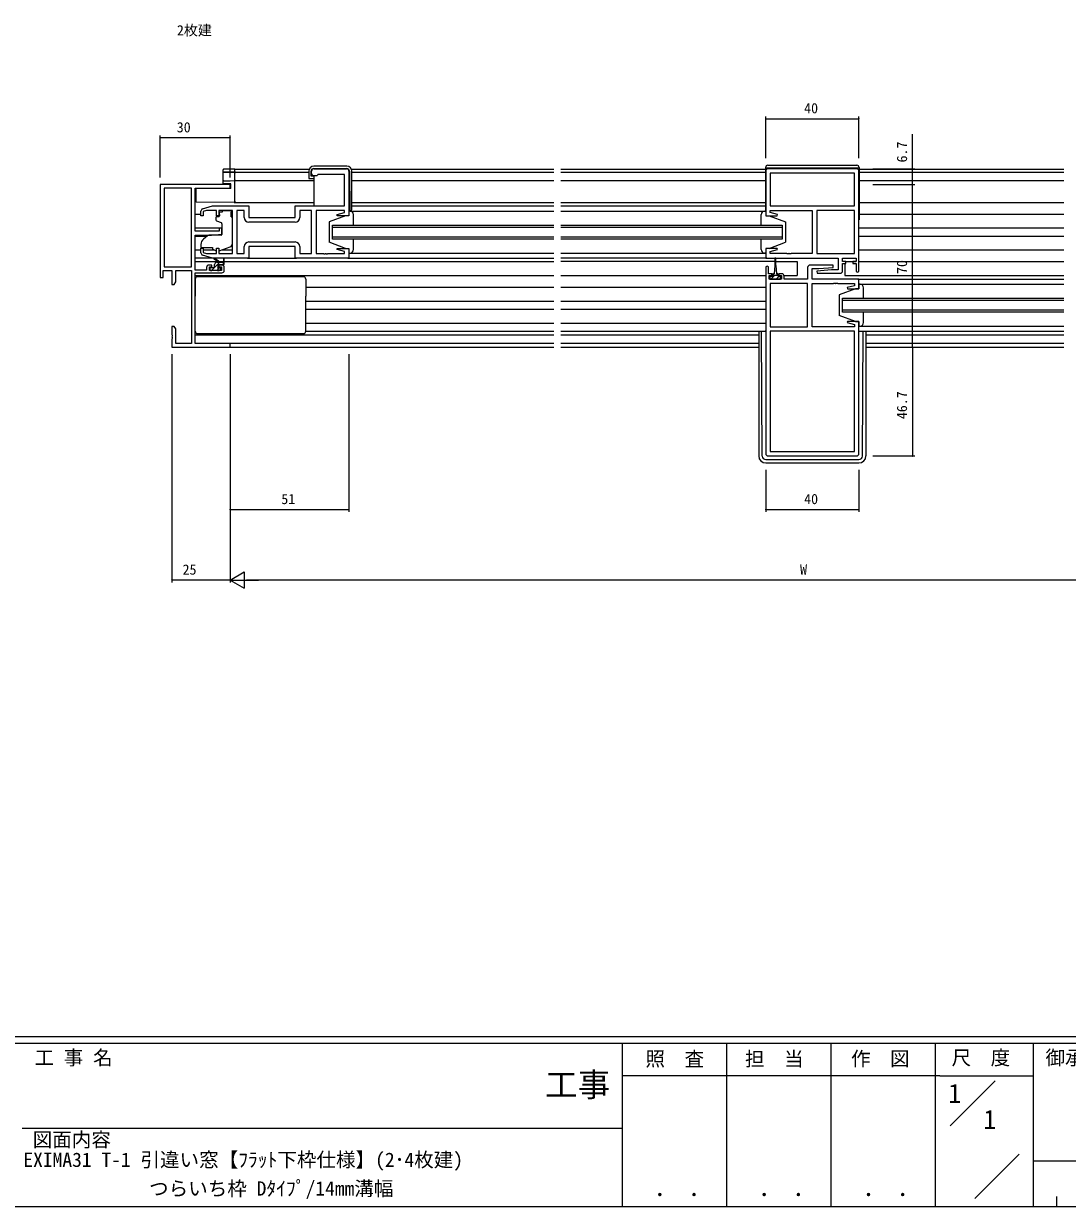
# Model space of a CAD drawing. Units: millimetres, scale not verified. Extents: x -793 to 793, y -564 to 564.
# Drawn here: x -14 to 434, y -564 to -56 of the extents above; entities that cross this region are included whole.
import ezdxf
from ezdxf.enums import TextEntityAlignment as Align

# ---------------------------------------------------------------- set-up
doc = ezdxf.new("R2010")
doc.units = ezdxf.units.MM
doc.header["$LTSCALE"] = 2
doc.layers.add('0-0_0', color=3, linetype='Continuous')
for name, color, linetype, lineweight in [('0-1_USER1', 2, 'Continuous', 9), ('0-2_YKK_ZWAK', 4, 'Continuous', 9), ('0-3_YKK_11', 6, 'Continuous', 9), ('0-4_YKK_12', 7, 'Continuous', 9), ('0-5_YKK_13', 7, 'Continuous', 9)]:
    doc.layers.add(name, color=color, linetype=linetype, lineweight=lineweight)
doc.styles.add('ＭＳ ゴシック', font='')
doc.styles.get('ＭＳ ゴシック').set_extended_font_data('MS Gothic')

msp = doc.modelspace()

# ---------------------------------------------------------------- linework, layer by layer
at = {"layer": '0-1_USER1'}
for p, q in [((76.202, -118.651), (108.168, -118.651)), ((76.202, -132.951), (76.202, -118.651)), ((107.976, -120.051), (76.202, -120.051)), ((126.476, -118.651), (213.202, -118.651)), ((213.202, -120.051), (126.476, -120.051)), ((216.202, -118.651), (304.102, -118.651)), ((304.102, -120.051), (216.202, -120.051)), ((432.202, -120.051), (344.202, -120.051)), ((344.302, -118.651), (432.202, -118.651)), ((76.002, -123.551), (110.176, -123.551)), ((126.476, -123.551), (213.202, -123.551)), ((216.202, -123.551), (304.102, -123.551)), ((344.302, -123.551), (432.202, -123.551)), ((76.002, -132.951), (110.176, -132.951)), ((126.476, -132.951), (213.202, -132.951)), ((126.476, -134.451), (213.202, -134.451)), ((216.202, -132.951), (304.102, -132.951)), ((216.202, -134.451), (304.102, -134.451)), ((344.302, -132.951), (432.202, -132.951)), ((59.202, -137.951), (61.702, -137.951)), ((344.202, -137.951), (432.202, -137.951)), ((59.202, -143.905), (70.702, -143.905)), ((118.202, -142.651), (213.202, -142.651)), ((213.202, -143.651), (118.202, -143.651)), ((311.202, -143.651), (216.202, -143.651)), ((344.202, -143.905), (432.202, -143.905)), ((59.202, -147.397), (64.27, -147.397)), ((118.202, -147.651), (213.202, -147.651)), ((216.202, -147.651), (311.202, -147.651)), ((344.202, -147.397), (432.202, -147.397)), ((59.202, -153.351), (61.702, -153.351)), ((62.702, -153.351), (67.351, -153.351)), ((70.517, -153.351), (75.202, -153.351)), ((124.702, -156.851), (213.202, -156.851)), ((304.702, -156.851), (216.202, -156.851)), ((344.202, -153.351), (432.202, -153.351)), ((59.202, -158.351), (68.812, -158.351)), ((69.406, -158.351), (71.256, -158.351)), ((71.702, -158.351), (213.202, -158.351)), ((308.052, -158.351), (216.202, -158.351)), ((308.552, -158.351), (317.702, -158.351)), ((317.702, -158.351), (317.702, -164.351)), ((338.202, -158.351), (343.002, -158.351)), ((338.202, -159.151), (338.202, -164.351)), ((344.202, -158.351), (432.202, -158.351)), ((59.202, -164.351), (213.202, -164.351)), ((216.202, -164.351), (304.202, -164.351)), ((312.082, -164.351), (317.702, -164.351)), ((338.202, -164.351), (432.202, -164.351)), ((343.702, -165.851), (432.202, -165.851)), ((106.702, -169.351), (213.202, -169.351)), ((216.202, -169.351), (304.202, -169.351)), ((106.702, -175.305), (213.202, -175.305)), ((216.202, -175.305), (304.202, -175.305)), ((337.202, -174.051), (432.202, -174.051)), ((432.202, -175.051), (337.202, -175.051)), ((106.702, -178.797), (213.202, -178.797)), ((216.202, -178.797), (304.202, -178.797)), ((337.202, -179.051), (432.202, -179.051)), ((106.702, -184.751), (213.202, -184.751)), ((216.202, -184.751), (304.202, -184.751)), ((59.202, -189.751), (213.202, -189.751)), ((216.202, -189.751), (301.202, -189.751)), ((344.202, -188.251), (432.202, -188.251)), ((347.202, -189.751), (432.202, -189.751)), ((213.202, -193.521), (59.502, -193.521)), ((73.902, -195.151), (213.202, -195.151)), ((301.202, -193.521), (216.202, -193.521)), ((216.202, -195.151), (301.202, -195.151)), ((432.202, -193.521), (347.202, -193.521)), ((347.202, -195.151), (432.202, -195.151))]:
    msp.add_line(p, q, dxfattribs=at)
for points in [[(213.202, -148.651), (118.202, -148.651), (118.202, -142.651)], [(216.202, -142.651), (311.202, -142.651), (311.202, -148.651), (216.202, -148.651)], [(432.202, -180.051), (337.202, -180.051), (337.202, -174.051)]]:
    msp.add_lwpolyline(points, dxfattribs=at)
at = {"layer": '0-2_YKK_ZWAK'}
for p, q in [((71.202, -119.586), (71.202, -118.95)), ((71.202, -119.676), (71.202, -119.586)), ((71.202, -123.933), (71.202, -119.676)), ((71.516, -119.88), (71.497, -119.886)), ((76.202, -119.92), (74.149, -119.885)), ((76.202, -119.62), (76.202, -118.82)), ((76.202, -119.62), (76.202, -119.92)), ((76.202, -120.046), (76.202, -120.346)), ((76.202, -123.251), (76.202, -120.346)), ((108.976, -121.651), (108.976, -119.551)), ((110.176, -121.651), (108.976, -121.651)), ((124.276, -117.351), (110.176, -117.351)), ((110.176, -118.351), (124.228, -118.351)), ((110.176, -121.651), (110.176, -134.451)), ((125.428, -119.541), (125.576, -136.45)), ((126.476, -135.951), (126.476, -119.551)), ((304.102, -117.951), (304.102, -136.651)), ((344.302, -118.151), (304.102, -118.151)), ((305.102, -116.951), (343.302, -116.951)), ((344.302, -117.951), (344.302, -140.446)), ((74.502, -126.951), (59.702, -127.08)), ((71.202, -124.893), (71.202, -123.933)), ((74.176, -124.945), (71.202, -124.893)), ((71.497, -123.633), (74.173, -123.586)), ((76.202, -123.251), (76.202, -123.551)), ((76.202, -132.351), (76.202, -123.851)), ((108.476, -122.651), (110.176, -122.651)), ((59.702, -132.207), (59.702, -127.08)), ((70.802, -137.051), (69.632, -137.051)), ((69.632, -138.051), (69.632, -137.051)), ((70.802, -136.381), (74.602, -136.381)), ((70.802, -136.381), (70.802, -137.051)), ((74.602, -136.381), (74.602, -137.051)), ((74.602, -138.051), (74.602, -137.051)), ((76.202, -132.351), (76.202, -132.951)), ((125.202, -136.451), (125.976, -136.451)), ((125.702, -136.651), (213.202, -136.652)), ((216.202, -136.652), (304.202, -136.652)), ((68.102, -139.351), (68.102, -140.401)), ((69.332, -139.051), (68.402, -139.051)), ((68.431, -140.871), (70.431, -141.599)), ((69.632, -138.051), (69.632, -138.751)), ((70.702, -142.047), (70.702, -146.654)), ((74.602, -139.051), (74.602, -138.051)), ((74.602, -139.051), (75.202, -139.051)), ((75.202, -150.606), (75.202, -139.051)), ((123.702, -138.651), (116.702, -141.251)), ((116.702, -141.251), (116.702, -150.051)), ((127.202, -142.651), (127.202, -138.151)), ((302.202, -142.651), (302.202, -138.151)), ((305.702, -138.651), (312.702, -141.251)), ((312.702, -141.251), (312.702, -150.051)), ((344.302, -140.446), (344.202, -140.446)), ((64.465, -147.234), (62.773, -148.653)), ((70.485, -146.953), (65.099, -147)), ((61.702, -150.951), (61.702, -152.251)), ((69.574, -153.692), (74.211, -152.017)), ((123.702, -152.651), (116.702, -150.051)), ((127.202, -153.151), (127.202, -148.651)), ((302.202, -153.151), (302.202, -148.651)), ((305.702, -152.651), (312.702, -150.051)), ((66.775, -156.851), (59.202, -156.851)), ((66.702, -152.551), (66.702, -153.048)), ((68.008, -153.657), (66.702, -153.048)), ((69.202, -158.651), (67.382, -157.25)), ((69.802, -158.651), (67.584, -156.968)), ((71.702, -159.351), (71.702, -157.352)), ((81.702, -156.851), (102.702, -156.851)), ((123.702, -152.651), (125.202, -152.651)), ((125.702, -154.651), (213.202, -154.651)), ((216.202, -154.651), (304.202, -154.65)), ((305.702, -152.651), (304.202, -152.651)), ((308.552, -160.051), (308.552, -157.101)), ((65.502, -161.351), (65.502, -161.851)), ((67.202, -161.051), (65.802, -161.051)), ((65.802, -162.151), (66.302, -162.151)), ((66.243, -162.151), (69.743, -158.651)), ((66.502, -161.951), (68.602, -161.951)), ((67.502, -160.751), (67.502, -159.651)), ((68.502, -158.651), (71.702, -158.651)), ((68.616, -162.024), (69.588, -161.051)), ((68.802, -162.151), (69.402, -162.151)), ((69.102, -160.59), (69.102, -159.951)), ((69.402, -159.651), (71.402, -159.651)), ((69.902, -161.051), (69.563, -161.051)), ((69.614, -162.063), (70.114, -161.563)), ((70.988, -159.651), (71.702, -158.937)), ((71.402, -157.525), (71.203, -158.651)), ((308.552, -160.051), (308.802, -163.551)), ((59.202, -165.851), (59.202, -173.151)), ((68.702, -164.851), (60.202, -164.851)), ((97.702, -164.851), (68.702, -164.851)), ((105.702, -164.851), (97.702, -164.851)), ((106.702, -165.851), (106.702, -173.151)), ((308.033, -164.251), (306.433, -165.851)), ((307.052, -164.751), (307.052, -163.951)), ((309.552, -164.251), (307.052, -164.251)), ((307.452, -163.551), (307.802, -163.551)), ((309.778, -164.751), (308.678, -165.851)), ((308.802, -163.551), (309.152, -163.551)), ((309.552, -163.951), (309.552, -164.751)), ((342.702, -170.051), (335.702, -172.651)), ((335.702, -172.651), (335.702, -181.451)), ((344.202, -168.051), (432.202, -168.051)), ((346.202, -174.051), (346.202, -169.551)), ((59.202, -188.251), (59.202, -173.151)), ((106.702, -188.251), (106.702, -173.151)), ((342.702, -184.051), (335.702, -181.451)), ((346.202, -184.551), (346.202, -180.051)), ((342.702, -184.051), (344.202, -184.051)), ((344.202, -186.051), (432.202, -186.051)), ((60.202, -189.251), (105.702, -189.251)), ((106.702, -188.251), (213.202, -188.251)), ((301.202, -188.251), (301.202, -241.848)), ((302.694, -241.856), (302.412, -188.251)), ((345.71, -241.856), (345.992, -188.251)), ((347.202, -188.251), (347.202, -241.848)), ((304.194, -243.348), (344.21, -243.348)), ((304.202, -244.848), (344.202, -244.848))]:
    msp.add_line(p, q, dxfattribs=at)
for points in [[(71.522, -118.642), (71.402, -118.666), (71.265, -118.766), (71.202, -118.95)], [(71.202, -119.676), (71.207, -119.731), (71.224, -119.785), (71.251, -119.835), (71.288, -119.879), (71.332, -119.915), (71.383, -119.942), (71.439, -119.959), (71.497, -119.965)], [(71.497, -119.965), (76.202, -120.046), (76.202, -119.92)], [(74.149, -119.885), (73.669, -119.877), (73.205, -119.872), (72.774, -119.868), (72.387, -119.866), (72.059, -119.867), (71.799, -119.869), (71.616, -119.874), (71.516, -119.88)], [(74.149, -118.556), (73.629, -118.567), (73.13, -118.578), (72.671, -118.59), (72.27, -118.603), (71.941, -118.616), (71.697, -118.629), (71.547, -118.64)], [(74.149, -118.556), (76.202, -118.52), (76.202, -118.82)], [(107.976, -119.551), (107.976, -122.651), (108.476, -122.651)], [(74.173, -123.586), (76.202, -123.551), (76.202, -123.851)], [(74.502, -126.951), (74.502, -124.951), (74.176, -124.945)], [(76.202, -132.951), (59.702, -132.807), (59.702, -132.207)], [(125.702, -136.651), (125.202, -136.651), (125.202, -138.651), (123.702, -138.651)], [(303.702, -136.651), (304.202, -136.651), (304.202, -138.651), (305.702, -138.651)], [(61.702, -152.251), (66.702, -152.251), (66.702, -152.551)], [(125.202, -152.651), (125.202, -154.651), (125.702, -154.651)], [(304.202, -152.651), (304.202, -154.651), (303.702, -154.651)], [(308.052, -157.101), (308.052, -160.051), (307.802, -163.551)], [(307.052, -164.751), (306.002, -164.751), (306.002, -165.851), (310.602, -165.851), (310.602, -164.751), (309.552, -164.751)], [(344.702, -168.051), (344.202, -168.051), (344.202, -170.051), (342.702, -170.051)], [(344.202, -184.051), (344.202, -186.051), (344.702, -186.051)], [(216.202, -188.251), (304.202, -188.251), (303.902, -188.251)]]:
    msp.add_lwpolyline(points, dxfattribs=at)
for centre, radius, start, end in [((71.502, -119.586), 0.3, 180.00426, 269.00446), ((110.176, -119.551), 2.2, 90, 180), ((110.176, -119.551), 1.2, 90, 180), ((124.228, -119.551), 1.2, 0.5, 90), ((124.276, -119.551), 2.2, 0, 90), ((305.102, -117.951), 1, 90, 180), ((343.302, -117.951), 1, 0, 90), ((71.502, -123.933), 0.3, 91, 180), ((125.702, -138.151), 1.5, 0, 90), ((125.976, -135.951), 0.5, 270, 0), ((303.702, -138.151), 1.5, 90, 180), ((68.402, -139.351), 0.3, 90, 180), ((68.602, -140.401), 0.5, 180, 250), ((69.332, -138.751), 0.3, 270, 0), ((70.202, -142.047), 0.5, 0, 70), ((65.108, -148), 1, 90.5, 130), ((70.402, -146.654), 0.3, 270.5, 0), ((64.702, -150.951), 3, 130, 180), ((73.702, -150.606), 1.5, 289.85326, 0), ((67.402, -157.051), 0.2, 24.41711, 264.41711), ((68.431, -152.751), 1, 245, 262.59308), ((69.234, -152.751), 1, 273.88684, 289.85326), ((71.502, -157.352), 0.2, 0, 240), ((125.702, -153.151), 1.5, 270, 0), ((303.702, -153.151), 1.5, 180, 270), ((308.302, -157.101), 0.25, 0, 180), ((65.802, -161.351), 0.3, 90, 180), ((65.802, -161.851), 0.3, 180, 270), ((66.302, -161.951), 0.2, 270, 0), ((67.202, -160.751), 0.3, 270, 0), ((68.502, -159.651), 1, 90, 180), ((68.802, -161.951), 0.2, 180, 270), ((69.102, -161.051), 0.25, 123.05573, 326.94427), ((68.802, -160.59), 0.3, 303.05573, 0), ((69.402, -159.951), 0.3, 90, 180), ((69.563, -161.351), 0.3, 90, 146.94427), ((69.402, -161.851), 0.3, 270, 315), ((69.902, -161.351), 0.3, 315, 90), ((71.402, -159.351), 0.3, 270, 0), ((60.202, -165.851), 1, 90, 180), ((105.702, -165.851), 1, 0, 90), ((307.452, -163.951), 0.4, 90, 180), ((309.152, -163.951), 0.4, 0, 90), ((344.702, -169.551), 1.5, 0, 90), ((344.702, -184.551), 1.5, 270, 0), ((60.202, -188.251), 1, 180, 270), ((105.702, -188.251), 1, 270, 0), ((304.202, -241.848), 3, 180, 270), ((304.194, -241.848), 1.5, 180.30155, 270), ((344.202, -241.848), 3, 270, 0), ((344.21, -241.848), 1.5, 270, 359.69845)]:
    msp.add_arc(centre, radius, start, end, dxfattribs=at)
at = {"layer": '0-3_YKK_11'}
for p, q in [((304.202, -113.951), (304.202, -95.951)), ((344.202, -113.951), (344.202, -95.951)), ((304.202, -96.951), (344.202, -96.951)), ((44.202, -122.151), (44.202, -104.151)), ((74.202, -105.151), (44.202, -105.151)), ((74.202, -122.151), (74.202, -104.151)), ((350.202, -118.451), (368.202, -118.451)), ((350.202, -125.151), (368.202, -125.151)), ((350.202, -125.151), (368.202, -125.151)), ((367.202, -195.151), (367.202, -125.151)), ((350.202, -195.151), (368.202, -195.151)), ((367.202, -195.151), (367.202, -241.851)), ((49.202, -198.151), (49.202, -296.151)), ((74.202, -198.151), (74.202, -265.848)), ((74.202, -198.151), (74.202, -296.151)), ((74.202, -198.151), (74.202, -296.151)), ((125.202, -198.151), (125.202, -265.848)), ((350.202, -241.851), (368.202, -241.851)), ((304.202, -247.848), (304.202, -265.848)), ((344.202, -247.848), (344.202, -265.848)), ((74.202, -264.848), (125.202, -264.848)), ((304.202, -264.848), (344.202, -264.848)), ((74.202, -295.151), (80.264, -291.651)), ((80.264, -291.651), (80.264, -298.651)), ((74.202, -295.151), (49.202, -295.151)), ((74.202, -295.151), (80.264, -298.651)), ((74.202, -295.151), (86.326, -295.151)), ((567.202, -295.151), (81.202, -295.151))]:
    msp.add_line(p, q, dxfattribs=at)
msp.add_lwpolyline([(367.202, -125.151), (367.202, -118.451), (367.202, -103.551)], dxfattribs=at)
for centre, start, end in [((304.202, -96.951), 0, 180), ((304.202, -96.951), 180, 0), ((344.202, -96.951), 0, 180), ((344.202, -96.951), 180, 0), ((44.202, -105.151), 0, 180), ((44.202, -105.151), 180, 0), ((74.202, -105.151), 0, 180), ((74.202, -105.151), 180, 0), ((367.202, -118.451), 90, 270), ((367.202, -118.451), 270, 90), ((367.202, -125.151), 90, 270), ((367.202, -125.151), 90, 270), ((367.202, -125.151), 270, 90), ((367.202, -125.151), 270, 90), ((367.202, -195.151), 90, 270), ((367.202, -195.151), 90, 270), ((367.202, -195.151), 270, 90), ((367.202, -195.151), 270, 90), ((367.202, -241.851), 90, 270), ((367.202, -241.851), 270, 90), ((74.202, -264.848), 0, 180), ((74.202, -264.848), 180, 0), ((125.202, -264.848), 0, 180), ((125.202, -264.848), 180, 0), ((304.202, -264.848), 0, 180), ((304.202, -264.848), 180, 0), ((344.202, -264.848), 0, 180), ((344.202, -264.848), 180, 0), ((49.202, -295.151), 0, 180), ((49.202, -295.151), 180, 0)]:
    msp.add_arc(centre, 0.106, start, end, dxfattribs=at)
at = {"layer": '0-4_YKK_12'}
for p, q in [((109.202, -120.451), (109.202, -119.451)), ((110.202, -118.451), (124.202, -118.451)), ((343.202, -118.451), (305.202, -118.451)), ((342.272, -120.381), (306.132, -120.381)), ((344.202, -162.251), (344.202, -119.451)), ((45.832, -126.781), (45.832, -160.521)), ((326.202, -136.381), (326.202, -154.921)), ((102.132, -141.381), (82.272, -141.381)), ((102.132, -141.381), (82.272, -141.381)), ((82.272, -149.921), (102.132, -149.921)), ((71.702, -162.151), (71.702, -160.851)), ((304.202, -160.951), (304.202, -240.851)), ((306.132, -167.781), (306.132, -186.321)), ((342.272, -239.921), (342.272, -188.251)), ((305.202, -241.851), (343.202, -241.851))]:
    msp.add_line(p, q, dxfattribs=at)
for points in [[(62.414, -135.737), (66.702, -134.451), (82.202, -134.451), (82.202, -139.451), (102.202, -139.451), (102.202, -134.451), (123.272, -134.451), (123.272, -120.951), (111.902, -120.951), (111.702, -121.151), (111.402, -121.451), (110.202, -121.451)], [(125.202, -119.451), (125.202, -138.651), (120.241, -138.651), (120.173, -138.129), (123.272, -137.298), (123.272, -136.381), (111.202, -136.381), (111.202, -154.921), (114.244, -154.921), (114.427, -155.041), (114.977, -155.041), (115.16, -154.921), (115.244, -154.921), (115.427, -155.041), (115.977, -155.041), (116.16, -154.921), (123.272, -154.921), (123.272, -154.004), (120.173, -153.173), (120.241, -152.651), (125.202, -152.651), (125.202, -156.851)], [(304.202, -119.451), (304.202, -138.651), (309.162, -138.651), (309.231, -138.129), (306.132, -137.298), (306.132, -136.381), (324.202, -136.381), (324.202, -154.921), (315.16, -154.921), (314.977, -155.041), (314.427, -155.041), (314.244, -154.921), (314.16, -154.921), (313.977, -155.041), (313.427, -155.041), (313.244, -154.921), (306.132, -154.921), (306.132, -154.004), (309.231, -153.173), (309.162, -152.651), (304.202, -152.651), (304.202, -156.851), (335.272, -156.851), (335.272, -161.851), (332.395, -161.851), (326.182, -162.395), (326.224, -163.351), (336.202, -163.351)], [(44.202, -125.151), (44.202, -165.151), (45.502, -165.151), (45.502, -162.151), (49.202, -162.151), (49.202, -168.151), (50.202, -168.151), (50.832, -167.06), (50.832, -162.151), (57.572, -162.151), (57.572, -193.521), (50.832, -193.521), (50.832, -187.242), (50.202, -186.151), (49.202, -186.151), (49.202, -189.693), (49.322, -189.876), (49.322, -190.426), (49.202, -190.609), (49.202, -190.693), (49.322, -190.876), (49.322, -191.426), (49.202, -191.609), (49.202, -195.151), (74.202, -195.151), (74.202, -193.521), (59.202, -193.521), (59.202, -163.151), (70.702, -163.151)], [(64.102, -160.851), (64.102, -161.951), (59.202, -161.951), (59.202, -146.951), (66.202, -146.951), (70.702, -146.557), (70.702, -143.951), (69.502, -143.951), (69.502, -145.251), (59.202, -145.251), (59.202, -126.781), (74.202, -126.781), (74.202, -125.151), (44.202, -125.151)], [(61.702, -154.607), (61.702, -152.551), (62.702, -152.551), (62.702, -154.503), (64.097, -154.921), (68.302, -154.921), (68.302, -152.551), (69.302, -152.551), (69.302, -154.921), (75.202, -154.921), (75.202, -136.381), (69.302, -136.381), (69.302, -138.751), (68.302, -138.751), (68.302, -136.381), (64.097, -136.381), (62.702, -136.799), (62.702, -138.751), (61.702, -138.751), (61.702, -136.695)], [(80.272, -139.381), (80.272, -136.381), (77.132, -136.381), (77.132, -154.921), (80.272, -154.921), (80.272, -151.921)], [(104.132, -151.921), (104.132, -154.921), (109.202, -154.921), (109.202, -136.381), (104.132, -136.381), (104.132, -139.381)], [(125.202, -156.851), (102.202, -156.851), (102.202, -151.851), (82.202, -151.851), (82.202, -156.851), (66.702, -156.851), (62.414, -155.565)], [(337.202, -162.351), (337.202, -159.151), (338.602, -159.151), (338.602, -158.351), (337.202, -158.351), (337.202, -156.851), (343.002, -156.851), (343.002, -158.351), (341.602, -158.351), (341.602, -159.151), (343.002, -159.151), (343.002, -162.251)], [(70.702, -159.851), (69.402, -159.851), (69.402, -160.651), (70.502, -160.651), (70.502, -162.151), (65.302, -162.151), (65.302, -160.651), (66.402, -160.651), (66.402, -159.851), (65.102, -159.851)], [(311.102, -163.551), (309.802, -163.551), (309.802, -164.351), (310.902, -164.351), (310.902, -165.851), (305.702, -165.851), (305.702, -164.351), (306.802, -164.351), (306.802, -163.551), (305.402, -163.551), (305.402, -160.951)], [(322.202, -160.851), (322.202, -165.851), (312.102, -165.851), (312.102, -164.551)], [(344.202, -240.851), (344.202, -184.051), (339.241, -184.051), (339.173, -184.573), (342.272, -185.404), (342.272, -186.321), (324.202, -186.321), (324.202, -167.781), (333.244, -167.781), (333.427, -167.661), (333.977, -167.661), (334.16, -167.781), (334.244, -167.781), (334.427, -167.661), (334.977, -167.661), (335.16, -167.781), (342.272, -167.781), (342.272, -168.698), (339.173, -169.529), (339.241, -170.051), (344.202, -170.051), (344.202, -165.851), (324.132, -165.851), (324.132, -161.351), (327.009, -161.351), (333.222, -160.807), (333.18, -159.851), (323.202, -159.851)]]:
    msp.add_lwpolyline(points, dxfattribs=at)
for points in [[(342.272, -120.381), (306.132, -120.381), (306.132, -134.451), (342.272, -134.451)], [(45.832, -126.781), (45.832, -160.521), (57.572, -160.521), (57.572, -126.781)], [(326.202, -136.381), (326.202, -154.921), (342.272, -154.921), (342.272, -136.381)], [(306.132, -167.781), (306.132, -186.321), (322.202, -186.321), (322.202, -167.781)], [(342.272, -239.921), (342.272, -188.251), (306.132, -188.251), (306.132, -239.921)]]:
    msp.add_lwpolyline(points, close=True, dxfattribs=at)
for centre, radius, start, end in [((110.202, -119.451), 1, 90.00001, 179.99999), ((110.202, -120.451), 1, 180.00001, 269.99999), ((124.202, -119.451), 1, 0.00001, 89.99999), ((305.202, -119.451), 1, 90.00001, 179.99999), ((343.202, -119.451), 1, 0.00001, 89.99999), ((62.702, -136.695), 1, 106.69926, 180.00004), ((82.272, -139.381), 2, 180.00001, 269.99999), ((102.132, -139.381), 2, 270.00001, 359.99999), ((82.272, -151.921), 2, 90.00001, 179.99999), ((102.132, -151.921), 2, 0.00001, 89.99999), ((62.702, -154.607), 1, 179.99996, 253.30074), ((65.102, -160.851), 1, 90.00001, 179.99999), ((70.702, -160.851), 1, 0.00001, 89.99999), ((70.702, -162.151), 1, 270.00001, 359.99999), ((304.802, -160.951), 0.6, 359.99999, 180.00001), ((323.202, -160.851), 1, 90.00001, 179.99999), ((336.202, -162.351), 1, 270.00001, 359.99999), ((343.602, -162.251), 0.6, 179.99999, 0.00001), ((311.102, -164.551), 1, 0.00001, 89.99999), ((305.202, -240.851), 1, 180.00001, 269.99999), ((343.202, -240.851), 1, 270.00001, 359.99999)]:
    msp.add_arc(centre, radius, start, end, dxfattribs=at)
at = {"layer": '0-5_YKK_13'}
for p, q in [((752.184, -491.4), (-787.816, -491.4)), ((676.584, -494.2), (-787.816, -494.2)), ((242.584, -494.2), (242.584, -564.2)), ((287.384, -494.2), (287.384, -564.2)), ((332.184, -494.2), (332.184, -564.2)), ((376.984, -494.2), (376.984, -564.2)), ((418.984, -494.2), (418.984, -564.2)), ((378.952, -508.199), (242.584, -508.199)), ((378.952, -508.199), (418.984, -508.199)), ((383.324, -529.672), (402.711, -510.286)), ((-15.016, -530.599), (242.584, -530.599)), ((393.928, -560.89), (412.976, -541.842)), ((418.984, -544.6), (620.583, -544.6)), ((429.064, -560), (429.064, -564.2)), ((-787.816, -564.2), (676.584, -564.2))]:
    msp.add_line(p, q, dxfattribs=at)

# ---------------------------------------------------------------- texts
at = {"layer": '0-0_0', "style": 'ＭＳ ゴシック'}
for s, height, p in [('2枚建', 4.399, (51.364, -62.487)), ('1', 8.211, (382.584, -522.199)), ('1', 8.211, (397.65, -533.399)), ('EXIMA31 T-1 引違い窓【ﾌﾗｯﾄ下枠仕様】(2･4枚建)', 6.158, (-14.582, -549.098)), ('つらいち枠 Dﾀｲﾌﾟ/14mm溝幅', 6.158, (39.418, -561.449))]:
    msp.add_text(s, height=height, dxfattribs=at).set_placement(p, align=Align.BOTTOM_LEFT)
at = {"layer": '0-3_YKK_11', "style": 'ＭＳ ゴシック'}
for s, p in [('40', (320.682, -95.951)), ('30', (51.293, -104.151)), ('51', (96.182, -263.848)), ('40', (320.682, -263.848)), ('25', (53.793, -294.151)), ('W', (318.945, -294.151))]:
    msp.add_text(s, height=4.399, dxfattribs=at).set_placement(p, align=Align.BOTTOM_LEFT)
for s, p in [('6.7', (366.202, -115.751)), ('70', (366.202, -163.671)), ('46.7', (366.202, -226.021))]:
    msp.add_text(s, height=4.399, rotation=90, dxfattribs=at).set_placement(p, align=Align.BOTTOM_LEFT)
at = {"layer": '0-5_YKK_13', "style": 'ＭＳ ゴシック'}
for s, height, p in [('工 事 名', 6.158, (-9.792, -505.266)), ('照  査', 6.158, (252.562, -505.761)), ('担  当', 6.158, (295.293, -505.761)), ('作  図', 6.158, (340.824, -505.724)), ('尺  度', 6.158, (384.008, -505.274)), ('御承認印', 6.158, (424.318, -505.266)), ('工事', 10.26, (209.446, -520.113)), ('図面内容', 6.158, (-10.582, -540.497)), (' ． ．', 7.185, (251.493, -562.092)), (' ． ．', 7.185, (296.293, -562.092)), (' ． ．', 7.185, (341.093, -562.092))]:
    msp.add_text(s, height=height, dxfattribs=at).set_placement(p, align=Align.BOTTOM_LEFT)

doc.saveas('drawing.dxf')
